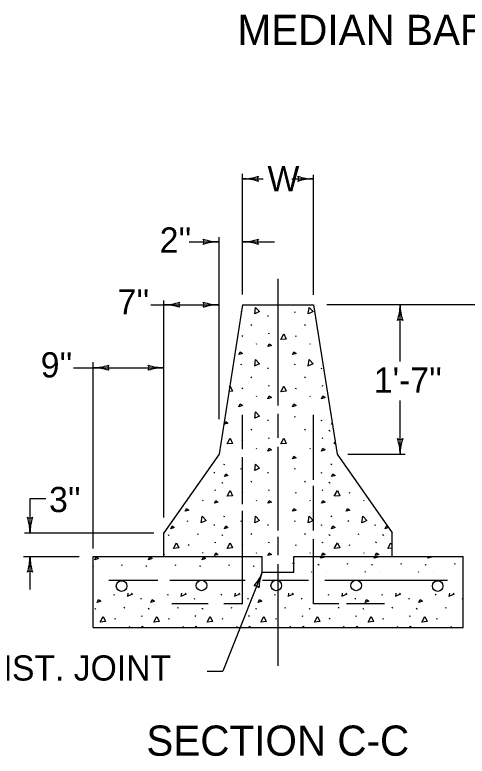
# Model space of a CAD drawing. Extents: x 997.6 to 1036.5, y 998.9 to 1022.6.
# Drawn here: x 1018.07 to 1021.66, y 1007.79 to 1013.68 of the extents above; entities that cross this region are included whole.
import ezdxf

# ---------------------------------------------------------------- set-up
doc = ezdxf.new("R2010")
doc.units = 0
doc.layers.add('Level 1', color=7, linetype='Continuous')
doc.layers.add('Level 5', color=7, linetype='Continuous')

msp = doc.modelspace()

# ---------------------------------------------------------------- linework, layer by layer
at = {"layer": 'Level 1'}
for p, q in [((1019.8809, 1011.4532), (1019.8809, 1012.4128)), ((1020.4434, 1011.4505), (1020.4434, 1012.4029)), ((1019.8809, 1012.3724), (1020.0449, 1012.3724)), ((1020.2719, 1012.3724), (1020.4434, 1012.3724)), ((1019.4578, 1011.8724), (1019.6934, 1011.8724)), ((1019.6934, 1010.4639), (1019.6934, 1011.9095)), ((1019.8809, 1011.8724), (1020.1338, 1011.8724)), ((1020.1622, 1010.5727), (1020.1622, 1011.5791)), ((1019.2559, 1009.6819), (1019.2559, 1011.4062)), ((1019.1519, 1011.3724), (1019.6934, 1011.3724)), ((1019.8809, 1011.3724), (1019.6934, 1010.1849)), ((1019.8809, 1011.3724), (1020.4434, 1011.3724)), ((1020.4434, 1011.3724), (1020.6309, 1010.1849)), ((1022.1764, 1011.3724), (1020.5483, 1011.3724)), ((1021.1309, 1010.9223), (1021.1309, 1011.3724)), ((1018.6934, 1009.4352), (1018.6934, 1010.9153)), ((1018.5393, 1010.8724), (1019.0483, 1010.8724)), ((1019.0483, 1010.8724), (1019.2559, 1010.8724)), ((1021.1309, 1010.1849), (1021.1309, 1010.6122)), ((1020.1622, 1010.316), (1020.1622, 1010.5062)), ((1019.8809, 1010.2254), (1019.8809, 1010.4974)), ((1020.4434, 1009.9828), (1020.4434, 1010.4974)), ((1020.1622, 1009.5794), (1020.1622, 1010.2436)), ((1019.6934, 1010.1849), (1019.2559, 1009.5599)), ((1019.8809, 1009.7876), (1019.8809, 1010.162)), ((1020.6309, 1010.1849), (1021.0684, 1009.5599)), ((1020.716, 1010.1849), (1021.1699, 1010.1849)), ((1020.4434, 1009.5793), (1020.4434, 1009.934)), ((1018.1934, 1009.5599), (1018.1934, 1009.8348)), ((1018.1934, 1009.8348), (1018.3184, 1009.8348)), ((1019.8809, 1008.9974), (1019.8809, 1009.7347)), ((1018.1503, 1009.5599), (1019.1766, 1009.5599)), ((1019.2559, 1009.3724), (1019.2559, 1009.5599)), ((1021.0684, 1009.3724), (1021.0684, 1009.5599)), ((1020.1622, 1009.3832), (1020.1622, 1009.5281)), ((1020.4434, 1008.9974), (1020.4434, 1009.5099)), ((1018.1405, 1009.3724), (1018.5845, 1009.3724)), ((1018.1934, 1009.1096), (1018.1934, 1009.3724)), ((1018.6934, 1008.8099), (1018.6934, 1009.3724)), ((1018.6934, 1009.3724), (1020.0372, 1009.3724)), ((1020.0372, 1009.2474), (1020.0372, 1009.3724)), ((1020.2872, 1009.2474), (1020.2872, 1009.3724)), ((1020.2872, 1009.3724), (1021.6309, 1009.3724)), ((1021.6309, 1008.8099), (1021.6309, 1009.3724)), ((1020.1622, 1008.5033), (1020.1622, 1009.3107)), ((1020.0372, 1009.2474), (1019.7232, 1008.4625)), ((1020.0372, 1009.2474), (1020.2872, 1009.2474)), ((1018.8184, 1009.1849), (1019.2088, 1009.1849)), ((1019.3023, 1009.1849), (1019.9002, 1009.1849)), ((1020.0384, 1009.1849), (1020.4045, 1009.1849)), ((1020.5336, 1009.1849), (1021.5059, 1009.1849)), ((1019.6069, 1008.9974), (1019.3184, 1008.9974)), ((1019.8809, 1008.9974), (1019.7307, 1008.9974)), ((1020.6445, 1008.9974), (1020.4434, 1008.9974)), ((1021.0059, 1008.9974), (1020.7055, 1008.9974)), ((1018.6934, 1008.8099), (1021.6309, 1008.8099)), ((1019.5982, 1008.4625), (1019.7232, 1008.4625))]:
    msp.add_line(p, q, dxfattribs=at)
for centre in [(1018.9207, 1009.1384), (1019.5545, 1009.1431), (1020.1479, 1009.1431), (1020.7817, 1009.1431), (1021.4289, 1009.1384)]:
    msp.add_circle(centre, 0.0422, dxfattribs=at)
for centre, radius, start, end in [((1019.8809, 1012.763), 0.3906, 270, 288.66878), ((1020.0295, 1012.3724), 0.0312, 138.7746, 220.89129), ((1020.2949, 1012.3725), 0.0312, 318.7746, 40.89129), ((1020.4434, 1012.763), 0.3906, 251.34716, 269.99389), ((1019.8809, 1012.763), 0.3906, 269.98778, 270), ((1019.8809, 1011.9818), 0.3906, 71.34716, 89.99389), ((1020.4434, 1011.9818), 0.3906, 90, 108.66878), ((1020.4434, 1011.9818), 0.3906, 89.98778, 90), ((1019.5449, 1011.8725), 0.0312, 318.7746, 40.89129), ((1019.6934, 1011.4818), 0.3906, 90, 108.66878), ((1019.6934, 1012.263), 0.3906, 251.34716, 269.99389), ((1019.6934, 1011.4818), 0.3906, 89.98778, 90), ((1019.8809, 1012.263), 0.3906, 269.98778, 270), ((1019.8809, 1012.263), 0.3906, 270, 288.66878), ((1019.8809, 1011.4818), 0.3906, 71.34716, 89.99389), ((1020.0295, 1011.8724), 0.0312, 138.7746, 220.89129), ((1019.2559, 1011.763), 0.3906, 270, 288.66878), ((1019.4045, 1011.3724), 0.0312, 138.7746, 220.89129), ((1019.5448, 1011.3724), 0.0312, 318.7746, 40.89129), ((1019.6934, 1011.763), 0.3906, 251.34716, 269.99389), ((1019.2559, 1011.763), 0.3906, 269.98778, 270), ((1019.2559, 1010.9818), 0.3906, 71.34716, 89.99389), ((1019.6934, 1010.9817), 0.3906, 90, 108.66878), ((1019.6934, 1010.9817), 0.3906, 89.98778, 90), ((1020.7403, 1011.3724), 0.3906, 341.34716, 359.99389), ((1021.5215, 1011.3724), 0.3906, 179.98778, 180), ((1021.5215, 1011.3724), 0.3906, 180, 198.66878), ((1021.1309, 1011.2239), 0.0312, 48.7746, 130.89129), ((1018.6934, 1011.263), 0.3906, 269.98778, 270), ((1018.6934, 1011.263), 0.3906, 270, 288.66878), ((1018.6934, 1010.4818), 0.3906, 71.34716, 89.99389), ((1018.842, 1010.8724), 0.0312, 138.7746, 220.89129), ((1019.1074, 1010.8725), 0.0312, 318.7746, 40.89129), ((1019.2559, 1010.4818), 0.3906, 90, 108.66878), ((1019.2559, 1011.263), 0.3906, 251.34716, 269.99389), ((1019.2559, 1010.4818), 0.3906, 89.98778, 90), ((1021.131, 1010.3335), 0.0312, 228.7746, 310.89129), ((1020.7403, 1010.1849), 0.3906, 0, 18.66878), ((1021.5215, 1010.1849), 0.3906, 161.34716, 179.99389), ((1020.7403, 1010.1849), 0.3906, 359.98778, 0), ((1018.1935, 1009.7085), 0.0312, 228.7746, 310.89129), ((1017.8028, 1009.5599), 0.3906, 0, 18.66878), ((1018.584, 1009.5599), 0.3906, 161.34716, 179.99389), ((1017.8028, 1009.5599), 0.3906, 359.98778, 0), ((1017.8028, 1009.3724), 0.3906, 341.34716, 359.99389), ((1018.584, 1009.3724), 0.3906, 179.98778, 180), ((1018.584, 1009.3724), 0.3906, 180, 198.66878), ((1018.1934, 1009.2239), 0.0312, 48.7746, 130.89129), ((1019.6742, 1009.3926), 0.3909, 319.54365, 338.19038), ((1020.4001, 1009.1022), 0.3909, 158.19649, 176.86527), ((1020.4001, 1009.1022), 0.3909, 158.18427, 158.19649), ((1019.9819, 1009.1094), 0.0313, 26.97109, 109.08778)]:
    msp.add_arc(centre, radius, start, end, dxfattribs=at)
at = {"layer": 'Level 5'}
for p, q in [((1019.8721, 1011.3166), (1019.8722, 1011.3167)), ((1019.8722, 1011.3167), (1019.8725, 1011.3176)), ((1020.0801, 1011.2873), (1020.0809, 1011.2793)), ((1020.2943, 1011.3096), (1020.2978, 1011.3176)), ((1019.9498, 1011.2066), (1019.9533, 1011.2146)), ((1020.3751, 1011.2066), (1020.3787, 1011.2146)), ((1020.0883, 1011.1407), (1020.0918, 1011.1487)), ((1019.8778, 1011.1203), (1019.8813, 1011.1283)), ((1020.3032, 1011.1203), (1020.3068, 1011.1283)), ((1019.9888, 1011.0635), (1019.9923, 1011.0582)), ((1020.4142, 1011.0635), (1020.4178, 1011.0582)), ((1019.8689, 1010.8947), (1019.8725, 1010.9027)), ((1020.0801, 1010.8725), (1020.0809, 1010.8645)), ((1020.2943, 1010.8947), (1020.2978, 1010.9027)), ((1020.5054, 1010.8725), (1020.5063, 1010.8645)), ((1019.9498, 1010.7917), (1019.9533, 1010.7997)), ((1020.3751, 1010.7917), (1020.3787, 1010.7997)), ((1020.0883, 1010.7259), (1020.0918, 1010.7339)), ((1020.5137, 1010.7259), (1020.5172, 1010.7339)), ((1019.8778, 1010.7055), (1019.8813, 1010.7135)), ((1020.3032, 1010.7055), (1020.3068, 1010.7135)), ((1019.9888, 1010.6487), (1019.9923, 1010.6433)), ((1020.4142, 1010.6487), (1020.4178, 1010.6433)), ((1020.0801, 1010.4577), (1020.0809, 1010.4497)), ((1020.2943, 1010.48), (1020.2978, 1010.488)), ((1020.5054, 1010.4577), (1020.5063, 1010.4497)), ((1019.9498, 1010.377), (1019.9533, 1010.3849)), ((1020.3751, 1010.377), (1020.3787, 1010.3849)), ((1020.566, 1010.377), (1020.5696, 1010.3717)), ((1020.5696, 1010.3749), (1020.5732, 1010.3696)), ((1019.8778, 1010.2907), (1019.8813, 1010.2987)), ((1020.0883, 1010.3112), (1020.0918, 1010.3192)), ((1020.5137, 1010.3112), (1020.5172, 1010.3192)), ((1019.9888, 1010.2339), (1019.9923, 1010.2286)), ((1020.4142, 1010.2339), (1020.4178, 1010.2286)), ((1019.7339, 1010.1016), (1019.7375, 1010.1096)), ((1020.5847, 1010.1016), (1020.5883, 1010.1096)), ((1019.6547, 1010.0428), (1019.6556, 1010.0348)), ((1019.8689, 1010.0652), (1019.8725, 1010.0732)), ((1020.0801, 1010.0428), (1020.0809, 1010.0348)), ((1020.2943, 1010.0652), (1020.2978, 1010.0732)), ((1020.5054, 1010.0428), (1020.5063, 1010.0348)), ((1019.9498, 1009.9622), (1019.9533, 1009.9702)), ((1020.3751, 1009.9622), (1020.3787, 1009.9702)), ((1019.7153, 1009.9622), (1019.7188, 1009.9568)), ((1019.7188, 1009.9601), (1019.7224, 1009.9548)), ((1020.566, 1009.9622), (1020.5696, 1009.9568)), ((1020.5696, 1009.9601), (1020.5732, 1009.9548)), ((1019.6629, 1009.8963), (1019.6664, 1009.9043)), ((1019.8778, 1009.8759), (1019.8813, 1009.8839)), ((1020.0883, 1009.8963), (1020.0918, 1009.9043)), ((1020.3032, 1009.8759), (1020.3068, 1009.8839)), ((1020.5137, 1009.8963), (1020.5172, 1009.9043)), ((1020.7286, 1009.8759), (1020.7321, 1009.8839)), ((1019.5634, 1009.8191), (1019.567, 1009.8137)), ((1019.9888, 1009.8191), (1019.9923, 1009.8137)), ((1020.4142, 1009.8191), (1020.4178, 1009.8137)), ((1020.8396, 1009.8191), (1020.8431, 1009.8137)), ((1019.7339, 1009.6867), (1019.7375, 1009.6947)), ((1020.5847, 1009.6867), (1020.5883, 1009.6947)), ((1019.4435, 1009.6503), (1019.4471, 1009.6583)), ((1019.6547, 1009.628), (1019.6556, 1009.6201)), ((1019.8689, 1009.6503), (1019.8725, 1009.6583)), ((1020.0801, 1009.628), (1020.0809, 1009.6201)), ((1020.2943, 1009.6503), (1020.2978, 1009.6583)), ((1020.5054, 1009.628), (1020.5063, 1009.6201)), ((1020.7197, 1009.6503), (1020.7233, 1009.6583)), ((1020.9308, 1009.628), (1020.9317, 1009.6201)), ((1019.2899, 1009.5473), (1019.2935, 1009.542)), ((1019.2935, 1009.5453), (1019.297, 1009.54)), ((1019.5243, 1009.5473), (1019.5279, 1009.5553)), ((1019.7153, 1009.5473), (1019.7188, 1009.542)), ((1019.7188, 1009.5453), (1019.7224, 1009.54)), ((1019.9498, 1009.5473), (1019.9533, 1009.5553)), ((1020.3751, 1009.5473), (1020.3787, 1009.5553)), ((1020.566, 1009.5473), (1020.5696, 1009.542)), ((1020.5696, 1009.5453), (1020.5732, 1009.54)), ((1020.8005, 1009.5473), (1020.804, 1009.5553)), ((1020.9914, 1009.5473), (1020.995, 1009.542)), ((1020.995, 1009.5453), (1020.9985, 1009.54)), ((1019.4524, 1009.4611), (1019.456, 1009.4691)), ((1019.6629, 1009.4815), (1019.6664, 1009.4895)), ((1019.8778, 1009.4611), (1019.8813, 1009.4691)), ((1020.0883, 1009.4815), (1020.0918, 1009.4895)), ((1020.3032, 1009.4611), (1020.3068, 1009.4691)), ((1020.5137, 1009.4815), (1020.5172, 1009.4895)), ((1020.7286, 1009.4611), (1020.7321, 1009.4691)), ((1020.939, 1009.4815), (1020.9426, 1009.4895)), ((1019.5634, 1009.4042), (1019.567, 1009.3989)), ((1019.9888, 1009.4042), (1019.9923, 1009.3989)), ((1020.4142, 1009.4042), (1020.4178, 1009.3989)), ((1020.8396, 1009.4042), (1020.8431, 1009.3989)), ((1020.2877, 1009.3124), (1020.2912, 1009.3204)), ((1020.713, 1009.3124), (1020.7166, 1009.3204)), ((1021.1384, 1009.3124), (1021.1419, 1009.3204)), ((1021.5638, 1009.3124), (1021.5673, 1009.3204)), ((1018.6934, 1009.2957), (1018.6947, 1009.2939)), ((1018.922, 1009.3012), (1018.9255, 1009.3092)), ((1019.1129, 1009.3012), (1019.1165, 1009.2959)), ((1019.1165, 1009.2992), (1019.12, 1009.2939)), ((1019.3473, 1009.3012), (1019.3509, 1009.3092)), ((1019.5383, 1009.3012), (1019.5418, 1009.2959)), ((1019.5418, 1009.2992), (1019.5454, 1009.2939)), ((1019.7728, 1009.3012), (1019.7763, 1009.3092)), ((1019.9637, 1009.3012), (1019.9673, 1009.2959)), ((1019.9673, 1009.2992), (1019.9708, 1009.2939)), ((1020.4786, 1009.3124), (1020.4822, 1009.3071)), ((1020.4822, 1009.3104), (1020.4857, 1009.3051)), ((1020.9039, 1009.3124), (1020.9075, 1009.3071)), ((1020.9075, 1009.3104), (1020.9111, 1009.3051)), ((1021.3293, 1009.3124), (1021.3329, 1009.3071)), ((1021.3329, 1009.3104), (1021.3364, 1009.3051)), ((1020.4265, 1009.2474), (1020.4298, 1009.2546)), ((1020.8519, 1009.2474), (1020.8551, 1009.2546)), ((1021.2773, 1009.2474), (1021.2805, 1009.2546)), ((1018.8607, 1009.0655), (1018.8643, 1009.0735)), ((1019.0718, 1009.0432), (1019.0728, 1009.0352)), ((1019.2861, 1009.0655), (1019.2897, 1009.0735)), ((1019.4973, 1009.0432), (1019.4981, 1009.0352)), ((1019.7114, 1009.0655), (1019.715, 1009.0735)), ((1019.9226, 1009.0432), (1019.9235, 1009.0352)), ((1020.1368, 1009.0655), (1020.1404, 1009.0735)), ((1020.348, 1009.0432), (1020.3488, 1009.0352)), ((1020.5622, 1009.0655), (1020.5658, 1009.0735)), ((1020.7733, 1009.0432), (1020.7743, 1009.0352)), ((1020.9876, 1009.0655), (1020.9912, 1009.0735)), ((1021.1988, 1009.0432), (1021.1996, 1009.0352)), ((1021.4129, 1009.0655), (1021.4165, 1009.0735)), ((1021.6241, 1009.0432), (1021.625, 1009.0352)), ((1018.9415, 1008.9625), (1018.9451, 1008.9705)), ((1019.3669, 1008.9625), (1019.3704, 1008.9705)), ((1019.7923, 1008.9625), (1019.7958, 1008.9705)), ((1020.2177, 1008.9625), (1020.2212, 1008.9705)), ((1020.643, 1008.9625), (1020.6466, 1008.9705)), ((1021.0684, 1008.9625), (1021.0719, 1008.9705)), ((1021.4938, 1008.9625), (1021.4973, 1008.9705)), ((1018.7071, 1008.9625), (1018.7107, 1008.9572)), ((1018.7107, 1008.9605), (1018.7142, 1008.9552)), ((1019.1324, 1008.9625), (1019.136, 1008.9572)), ((1019.136, 1008.9605), (1019.1396, 1008.9552)), ((1019.5578, 1008.9625), (1019.5614, 1008.9572)), ((1019.5614, 1008.9605), (1019.5649, 1008.9552)), ((1019.9832, 1008.9625), (1019.9868, 1008.9572)), ((1019.9868, 1008.9605), (1019.9903, 1008.9552)), ((1020.4086, 1008.9625), (1020.4122, 1008.9572)), ((1020.4122, 1008.9605), (1020.4157, 1008.9552)), ((1020.8339, 1008.9625), (1020.8375, 1008.9572)), ((1020.8375, 1008.9605), (1020.8411, 1008.9552)), ((1021.2593, 1008.9625), (1021.2629, 1008.9572)), ((1021.2629, 1008.9605), (1021.2664, 1008.9552)), ((1018.8696, 1008.8762), (1018.8732, 1008.8842)), ((1019.0801, 1008.8967), (1019.0836, 1008.9047)), ((1019.295, 1008.8762), (1019.2985, 1008.8842)), ((1019.5054, 1008.8967), (1019.509, 1008.9047)), ((1019.7203, 1008.8762), (1019.7239, 1008.8842)), ((1019.9308, 1008.8967), (1019.9343, 1008.9047)), ((1020.1458, 1008.8762), (1020.1493, 1008.8842)), ((1020.3562, 1008.8967), (1020.3598, 1008.9047)), ((1020.5711, 1008.8762), (1020.5747, 1008.8842)), ((1020.7816, 1008.8967), (1020.7851, 1008.9047)), ((1020.9965, 1008.8762), (1021, 1008.8842)), ((1021.2069, 1008.8967), (1021.2105, 1008.9047)), ((1021.4218, 1008.8762), (1021.4254, 1008.8842)), ((1018.9806, 1008.8194), (1018.9842, 1008.8141)), ((1019.406, 1008.8194), (1019.4095, 1008.8141)), ((1019.8313, 1008.8194), (1019.8349, 1008.8141)), ((1020.2568, 1008.8194), (1020.2603, 1008.8141)), ((1020.6821, 1008.8194), (1020.6857, 1008.8141)), ((1021.1075, 1008.8194), (1021.111, 1008.8141)), ((1021.5328, 1008.8194), (1021.5364, 1008.8141))]:
    msp.add_line(p, q, dxfattribs=at)
for points in [[(1019.9769, 1011.3004), (1019.984, 1011.3512), (1020.0158, 1011.3183), (1019.9778, 1011.3007)], [(1020.4023, 1011.3004), (1020.4093, 1011.3512), (1020.4412, 1011.3183), (1020.4032, 1011.3007)], [(1020.1833, 1011.0963), (1020.2073, 1011.1417), (1020.2259, 1011.0999), (1020.1842, 1011.0963)], [(1020.082, 1011.0404), (1020.0927, 1011.0626), (1020.1104, 1011.0493), (1020.082, 1011.0404)], [(1019.8513, 1010.9769), (1019.862, 1010.9992), (1019.8798, 1010.9858), (1019.8513, 1010.9769)], [(1020.2767, 1010.9769), (1020.2873, 1010.9992), (1020.3051, 1010.9858), (1020.2767, 1010.9769)], [(1019.9769, 1010.8856), (1019.984, 1010.9363), (1020.0158, 1010.9035), (1019.9778, 1010.8859)], [(1020.4023, 1010.8856), (1020.4093, 1010.9363), (1020.4412, 1010.9035), (1020.4032, 1010.8859)], [(1019.7778, 1010.7189), (1019.7819, 1010.7268), (1019.8005, 1010.6851), (1019.772, 1010.6827)], [(1020.1833, 1010.6816), (1020.2073, 1010.7268), (1020.2259, 1010.6851), (1020.1842, 1010.6816)], [(1020.082, 1010.6256), (1020.0927, 1010.6478), (1020.1104, 1010.6345), (1020.082, 1010.6256)], [(1020.5074, 1010.6256), (1020.5181, 1010.6478), (1020.5358, 1010.6345), (1020.5074, 1010.6256)], [(1019.8513, 1010.5622), (1019.862, 1010.5843), (1019.8798, 1010.571), (1019.8513, 1010.5622)], [(1020.2767, 1010.5622), (1020.2873, 1010.5843), (1020.3051, 1010.571), (1020.2767, 1010.5622)], [(1019.9769, 1010.4707), (1019.984, 1010.5215), (1020.0158, 1010.4887), (1019.9778, 1010.4711)], [(1019.7358, 1010.4232), (1019.7463, 1010.4453), (1019.7642, 1010.432), (1019.7358, 1010.4232)], [(1020.5865, 1010.4232), (1020.5916, 1010.4338)], [(1020.593, 1010.4252), (1020.5865, 1010.4232)], [(1019.7579, 1010.2667), (1019.7819, 1010.312), (1019.8005, 1010.2702), (1019.7588, 1010.2667)], [(1020.1833, 1010.2667), (1020.2073, 1010.312), (1020.2259, 1010.2702), (1020.1842, 1010.2667)], [(1020.6087, 1010.2667), (1020.6158, 1010.2803)], [(1020.6179, 1010.2674), (1020.6096, 1010.2667)], [(1020.082, 1010.2107), (1020.0927, 1010.233), (1020.1104, 1010.2197), (1020.082, 1010.2107)], [(1020.5074, 1010.2107), (1020.5181, 1010.233), (1020.5358, 1010.2197), (1020.5074, 1010.2107)], [(1020.2767, 1010.1473), (1020.2873, 1010.1695), (1020.3051, 1010.1562), (1020.2767, 1010.1473)], [(1019.9769, 1010.056), (1019.984, 1010.1067), (1020.0158, 1010.0739), (1019.9778, 1010.0562)], [(1019.7358, 1010.0083), (1019.7463, 1010.0305), (1019.7642, 1010.0172), (1019.7358, 1010.0083)], [(1020.5865, 1010.0083), (1020.5971, 1010.0305), (1020.6149, 1010.0172), (1020.5865, 1010.0083)], [(1019.7579, 1009.8519), (1019.7819, 1009.8972), (1019.8005, 1009.8555), (1019.7588, 1009.8519)], [(1020.6087, 1009.8519), (1020.6327, 1009.8972), (1020.6513, 1009.8555), (1020.6096, 1009.8519)], [(1019.6567, 1009.796), (1019.6673, 1009.8182), (1019.6851, 1009.8048), (1019.6567, 1009.796)], [(1020.082, 1009.796), (1020.0927, 1009.8182), (1020.1104, 1009.8048), (1020.082, 1009.796)], [(1020.5074, 1009.796), (1020.5181, 1009.8182), (1020.5358, 1009.8048), (1020.5074, 1009.796)], [(1019.4259, 1009.7325), (1019.4366, 1009.7547), (1019.4543, 1009.7414), (1019.4259, 1009.7325)], [(1020.2767, 1009.7325), (1020.2873, 1009.7547), (1020.3051, 1009.7414), (1020.2767, 1009.7325)], [(1020.7021, 1009.7325), (1020.7128, 1009.7547), (1020.7305, 1009.7414), (1020.7021, 1009.7325)], [(1019.5516, 1009.6412), (1019.5586, 1009.6919), (1019.5904, 1009.6591), (1019.5524, 1009.6414)], [(1019.9769, 1009.6412), (1019.984, 1009.6919), (1020.0158, 1009.6591), (1019.9778, 1009.6414)], [(1020.4023, 1009.6412), (1020.4093, 1009.6919), (1020.4412, 1009.6591), (1020.4032, 1009.6414)], [(1020.8277, 1009.6412), (1020.8348, 1009.6919), (1020.8665, 1009.6591), (1020.8285, 1009.6414)], [(1019.3103, 1009.5935), (1019.321, 1009.6157), (1019.3388, 1009.6024), (1019.3103, 1009.5935)], [(1019.7358, 1009.5935), (1019.7463, 1009.6157), (1019.7642, 1009.6024), (1019.7358, 1009.5935)], [(1020.5865, 1009.5935), (1020.5971, 1009.6157), (1020.6149, 1009.6024), (1020.5865, 1009.5935)], [(1021.0118, 1009.5935), (1021.0225, 1009.6157), (1021.0369, 1009.6049)], [(1021.0389, 1009.602), (1021.0118, 1009.5935)], [(1019.3325, 1009.4371), (1019.3565, 1009.4824), (1019.3752, 1009.4407), (1019.3334, 1009.4371)], [(1019.7579, 1009.4371), (1019.7819, 1009.4824), (1019.8005, 1009.4407), (1019.7588, 1009.4371)], [(1020.6087, 1009.4371), (1020.6327, 1009.4824), (1020.6513, 1009.4407), (1020.6096, 1009.4371)], [(1021.034, 1009.4371), (1021.058, 1009.4824), (1021.0684, 1009.4591)], [(1021.0684, 1009.44), (1021.0349, 1009.4371)], [(1019.2559, 1009.3928), (1019.2597, 1009.39), (1019.2559, 1009.3888)], [(1019.6567, 1009.3812), (1019.6673, 1009.4033), (1019.6851, 1009.39), (1019.6567, 1009.3812)], [(1020.082, 1009.3812), (1020.0927, 1009.4033), (1020.1104, 1009.39), (1020.082, 1009.3812)], [(1020.5074, 1009.3812), (1020.5181, 1009.4033), (1020.5358, 1009.39), (1020.5074, 1009.3812)], [(1020.9328, 1009.3812), (1020.9434, 1009.4033), (1020.9612, 1009.39), (1020.9328, 1009.3812)], [(1018.708, 1009.3474), (1018.7186, 1009.3697), (1018.7364, 1009.3563), (1018.708, 1009.3474)], [(1019.1333, 1009.3474), (1019.144, 1009.3697), (1019.1618, 1009.3563), (1019.1333, 1009.3474)], [(1019.5588, 1009.3474), (1019.5693, 1009.3697), (1019.5872, 1009.3563), (1019.5588, 1009.3474)], [(1020.2872, 1009.321), (1020.2767, 1009.3177)], [(1020.499, 1009.3586), (1020.5057, 1009.3724)], [(1020.5208, 1009.3724), (1020.5274, 1009.3675), (1020.499, 1009.3586)], [(1020.9244, 1009.3586), (1020.931, 1009.3724)], [(1020.9463, 1009.3724), (1020.9528, 1009.3675), (1020.9244, 1009.3586)], [(1021.3498, 1009.3586), (1021.3564, 1009.3724)], [(1021.3716, 1009.3724), (1021.3782, 1009.3675), (1021.3498, 1009.3586)], [(1020.5451, 1009.2474), (1020.5452, 1009.2475), (1020.5452, 1009.2474)], [(1020.9705, 1009.2474), (1020.9706, 1009.2475), (1020.9706, 1009.2474)], [(1021.3958, 1009.2474), (1021.3959, 1009.2475), (1021.3959, 1009.2474)], [(1018.7275, 1009.0087), (1018.7382, 1009.0309), (1018.7559, 1009.0176), (1018.7275, 1009.0087)], [(1018.9688, 1009.0563), (1018.9724, 1009.0828)], [(1018.9993, 1009.0828), (1019.0076, 1009.0742), (1018.9696, 1009.0566)], [(1019.1529, 1009.0087), (1019.1635, 1009.0309), (1019.1813, 1009.0176), (1019.1529, 1009.0087)], [(1019.3941, 1009.0563), (1019.3978, 1009.0828)], [(1019.4246, 1009.0828), (1019.4329, 1009.0742), (1019.3949, 1009.0566)], [(1019.8195, 1009.0563), (1019.8232, 1009.0828)], [(1019.85, 1009.0828), (1019.8583, 1009.0742), (1019.8203, 1009.0566)], [(1020.0037, 1009.0087), (1020.0143, 1009.0309), (1020.0321, 1009.0176), (1020.0037, 1009.0087)], [(1020.2448, 1009.0563), (1020.2485, 1009.0828)], [(1020.2753, 1009.0828), (1020.2837, 1009.0742), (1020.2457, 1009.0566)], [(1020.6703, 1009.0563), (1020.6739, 1009.0828)], [(1020.7008, 1009.0828), (1020.7091, 1009.0742), (1020.6711, 1009.0566)], [(1020.8544, 1009.0087), (1020.865, 1009.0309), (1020.8828, 1009.0176), (1020.8544, 1009.0087)], [(1021.0956, 1009.0563), (1021.0993, 1009.0828)], [(1021.1261, 1009.0828), (1021.1344, 1009.0742), (1021.0964, 1009.0566)], [(1021.2798, 1009.0087), (1021.2904, 1009.0309), (1021.3082, 1009.0176), (1021.2798, 1009.0087)], [(1021.521, 1009.0563), (1021.5247, 1009.0828)], [(1021.5515, 1009.0828), (1021.5598, 1009.0742), (1021.5218, 1009.0566)], [(1018.7497, 1008.8522), (1018.7737, 1008.8976), (1018.7923, 1008.8558), (1018.7506, 1008.8522)], [(1019.1751, 1008.8522), (1019.1991, 1008.8976), (1019.2177, 1008.8558), (1019.176, 1008.8522)], [(1019.6004, 1008.8522), (1019.6244, 1008.8976), (1019.6431, 1008.8558), (1019.6013, 1008.8522)], [(1020.0258, 1008.8522), (1020.0498, 1008.8976), (1020.0684, 1008.8558), (1020.0268, 1008.8522)], [(1020.4512, 1008.8522), (1020.4752, 1008.8976), (1020.4938, 1008.8558), (1020.4521, 1008.8522)], [(1020.8766, 1008.8522), (1020.9006, 1008.8976), (1020.9192, 1008.8558), (1020.8775, 1008.8522)], [(1021.3019, 1008.8522), (1021.3259, 1008.8976), (1021.3446, 1008.8558), (1021.3028, 1008.8522)], [(1019.0803, 1008.8099), (1019.0845, 1008.8185), (1019.0959, 1008.8099)], [(1019.5057, 1008.8099), (1019.5098, 1008.8185), (1019.5213, 1008.8099)], [(1019.9311, 1008.8099), (1019.9353, 1008.8185), (1019.9467, 1008.8099)], [(1020.3564, 1008.8099), (1020.3606, 1008.8185), (1020.372, 1008.8099)], [(1020.7818, 1008.8099), (1020.786, 1008.8185), (1020.7974, 1008.8099)], [(1021.2072, 1008.8099), (1021.2113, 1008.8185), (1021.2228, 1008.8099)]]:
    msp.add_lwpolyline(points, dxfattribs=at)

# ---------------------------------------------------------------- texts
at = {"layer": 'Level 1'}
for s, height, p in [('MEDIAN BARRIER', 0.24, (1019.8403, 1013.435)), ('W', 0.2, (1020.0784, 1012.2733)), ("2''", 0.2, (1019.223, 1011.7867)), ("7''", 0.2, (1018.8893, 1011.2957)), ("9''", 0.2, (1018.2787, 1010.7952)), ("1'-7''", 0.2, (1020.9228, 1010.6742)), ("3''", 0.2, (1018.3448, 1009.7254)), ('CONST. JOINT', 0.2, (1017.4558, 1008.3876)), ('SECTION C-C', 0.24, (1019.1168, 1007.7904))]:
    msp.add_text(s, height=height, dxfattribs=at).set_placement(p)

doc.saveas('drawing.dxf')
